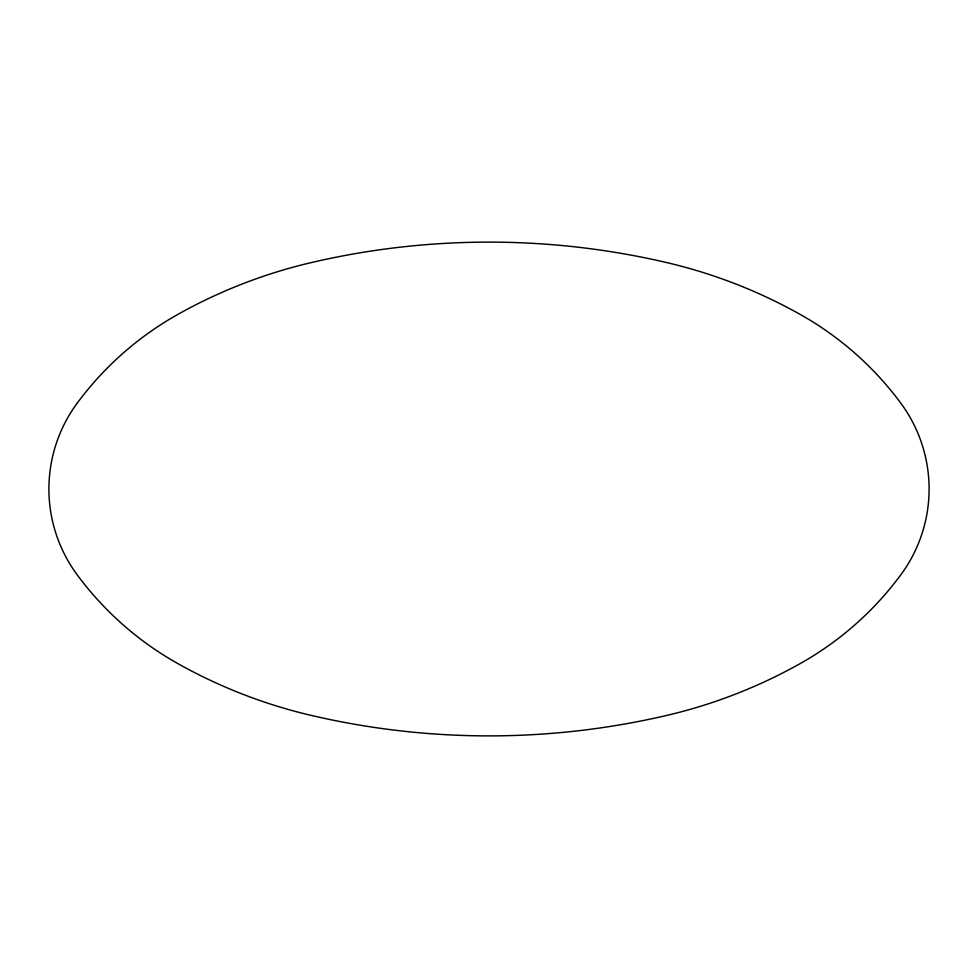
<?xml version="1.0" encoding="UTF-8"?>
<svg xmlns="http://www.w3.org/2000/svg" width="978" height="978" viewBox="0 0 978 978"><rect width="100%" height="100%" fill="white"/><g stroke="black" fill="none" stroke-linecap="round" stroke-linejoin="round"><path stroke-width="1.47" d="M77.128 403.266A144.341 144.341 0 0 0 77.128 574.734A319.403 319.403 0 0 0 177.8 663.573A510.443 510.443 0 0 0 312.006 715.59A781.997 781.997 0 0 0 665.994 715.59A510.443 510.443 0 0 0 800.2 663.573A319.403 319.403 0 0 0 900.872 574.734A144.341 144.341 0 0 0 900.872 403.266A319.403 319.403 0 0 0 800.2 314.427A510.443 510.443 0 0 0 665.994 262.41A781.997 781.997 0 0 0 312.006 262.41A510.443 510.443 0 0 0 177.8 314.427A319.403 319.403 0 0 0 77.128 403.266"/></g></svg>
